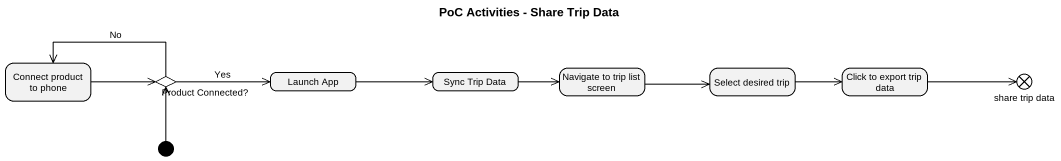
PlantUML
@startuml
title PoC Activities - Share Trip Data
hide empty description
state "Connect product to phone" as Connect_product_to_phone
state "Product Connected?" as Product_Connected <<choice>>
state "Launch App" as Launch_App
state "Sync Trip Data" as Sync_Trip_Data
state "Navigate to trip list screen" as Navigate_to_trip_list_screen
state "Select desired trip" as Select_desired_trip
state "Click to export trip data" as Click_to_export_trip_data
state "share trip data" as share_trip_data <<end>>
[*] -up-> Product_Connected
Connect_product_to_phone -right-> Product_Connected
Product_Connected -left-> Connect_product_to_phone : No
Product_Connected -right-> Launch_App : Yes
Launch_App -right-> Sync_Trip_Data
Sync_Trip_Data -right-> Navigate_to_trip_list_screen
Navigate_to_trip_list_screen -right-> Select_desired_trip
Select_desired_trip -right-> Click_to_export_trip_data
Click_to_export_trip_data -right-> share_trip_data
@enduml
